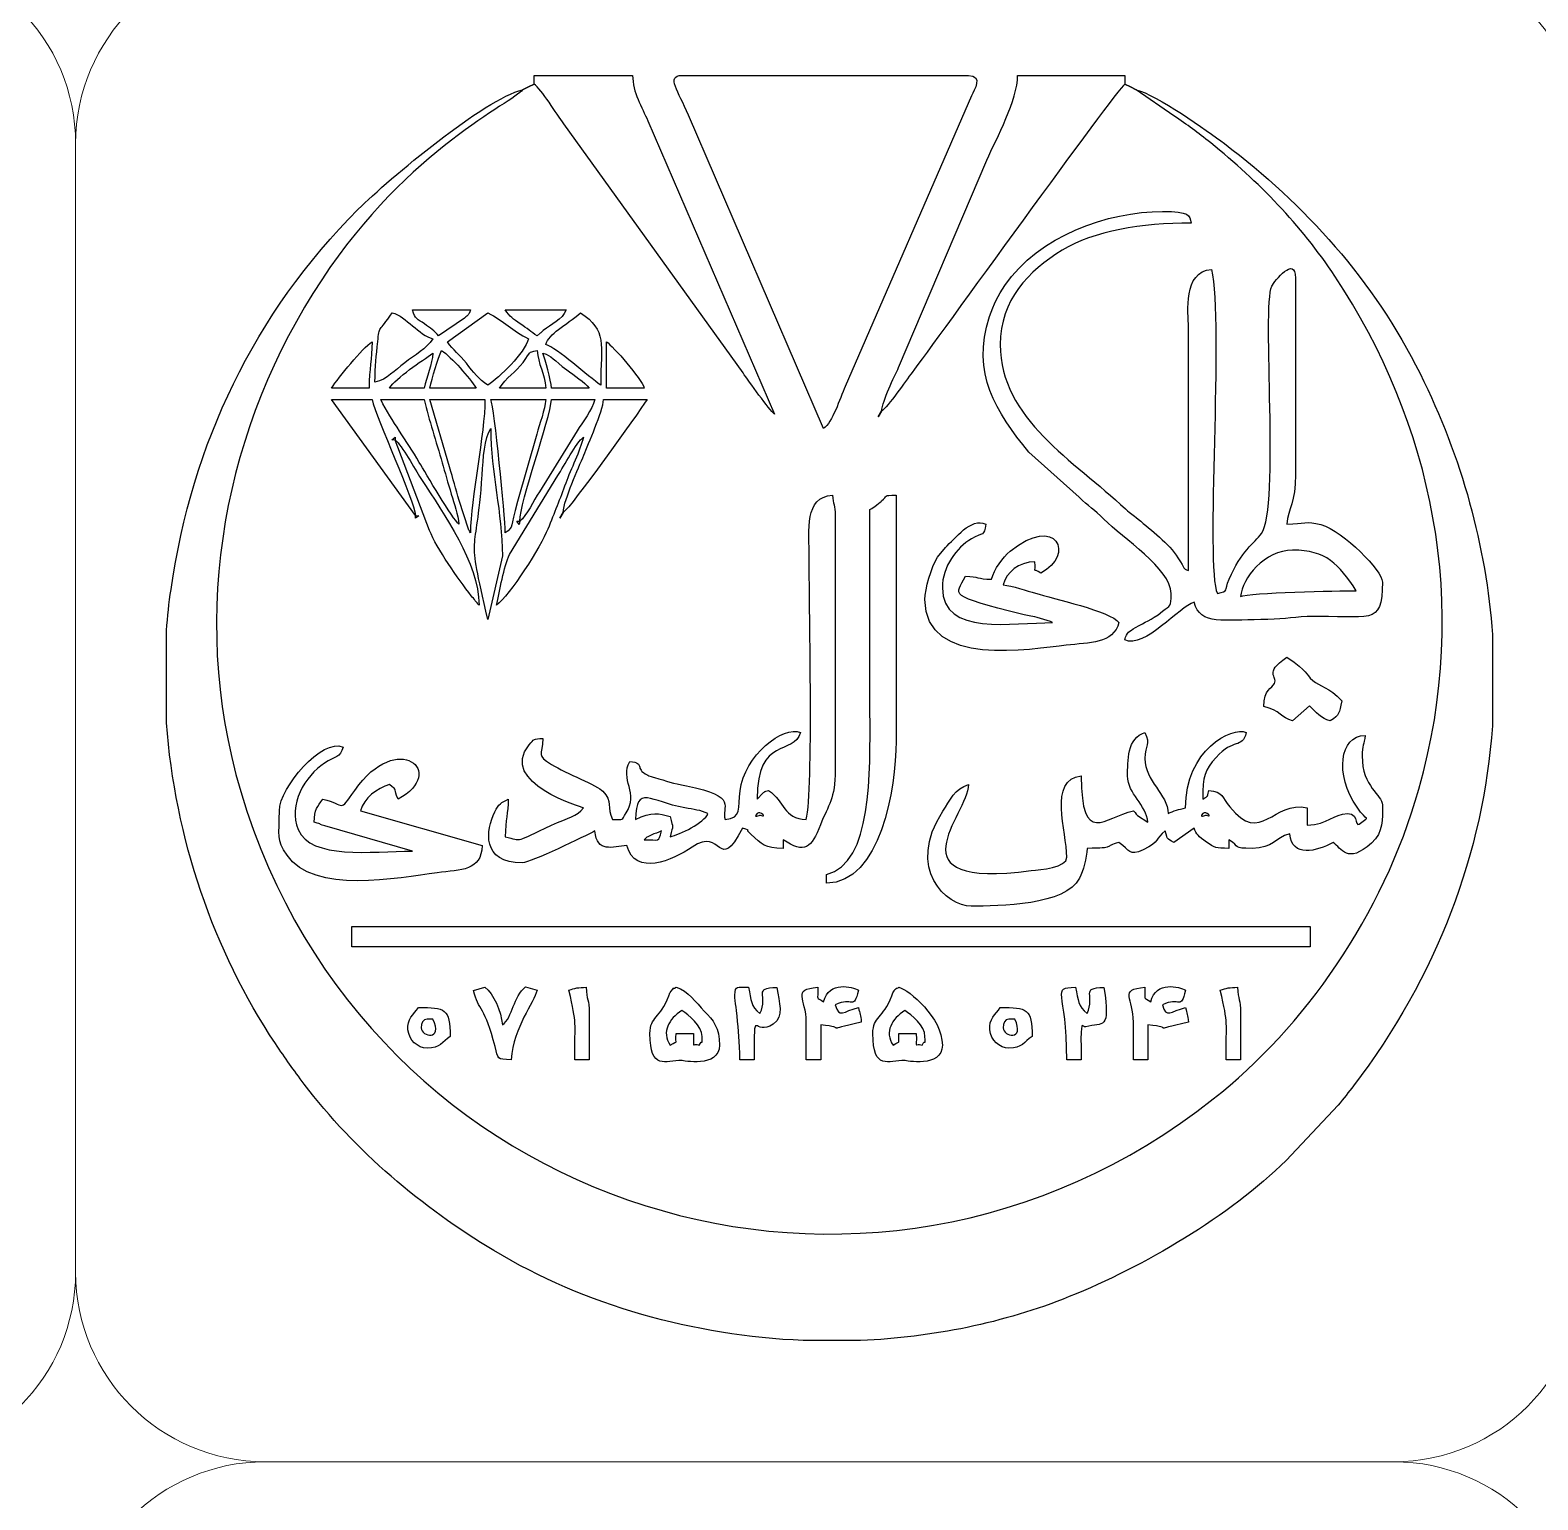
# Model space of a CAD drawing. Header units: millimetres. Extents: x -591 to 604, y 170 to 320.
# Drawn here: x 403.67 to 453.47, y 219.02 to 267.56 of the extents above; entities that cross this region are included whole.
import ezdxf

# ---------------------------------------------------------------- set-up
doc = ezdxf.new("R2010")
doc.units = ezdxf.units.MM
doc.header["$MEASUREMENT"] = 0
doc.layers.add('Layer 1', color=7, linetype='Continuous')

msp = doc.modelspace()

# ---------------------------------------------------------------- linework, layer by layer
at = {"layer": 'Layer 1', "color": 250, "lineweight": 18}
for points in [[(361.6292, 270.0725), (361.6292, 270.0725), (398.9166, 270.0725), (398.9166, 270.0725), (402.3625, 270.0725), (405.1729, 267.2621), (405.1729, 263.8162), (405.1729, 263.8162), (405.1729, 226.5288), (405.1729, 226.5288), (405.1729, 223.0829), (402.3625, 220.2725), (398.9166, 220.2725), (398.9166, 220.2725), (361.6292, 220.2725), (361.6292, 220.2725), (358.1833, 220.2725), (355.3729, 223.0829), (355.3729, 226.5288), (355.3729, 226.5288), (355.3729, 263.8162), (355.3729, 263.8162), (355.3729, 267.2621), (358.1833, 270.0725), (361.6292, 270.0725)], [(411.4292, 270.0725), (411.4292, 270.0725), (448.7166, 270.0725), (448.7166, 270.0725), (452.1625, 270.0725), (454.9729, 267.2621), (454.9729, 263.8162), (454.9729, 263.8162), (454.9729, 226.5288), (454.9729, 226.5288), (454.9729, 223.0829), (452.1625, 220.2725), (448.7166, 220.2725), (448.7166, 220.2725), (411.4292, 220.2725), (411.4292, 220.2725), (407.9833, 220.2725), (405.1729, 223.0829), (405.1729, 226.5288), (405.1729, 226.5288), (405.1729, 263.8162), (405.1729, 263.8162), (405.1729, 267.2621), (407.9833, 270.0725), (411.4292, 270.0725)], [(361.6292, 220.2725), (361.6292, 220.2725), (398.9166, 220.2725), (398.9166, 220.2725), (402.3625, 220.2725), (405.1729, 217.4621), (405.1729, 214.0162), (405.1729, 214.0162), (405.1729, 176.7288), (405.1729, 176.7288), (405.1729, 173.2829), (402.3625, 170.4725), (398.9166, 170.4725), (398.9166, 170.4725), (361.6292, 170.4725), (361.6292, 170.4725), (358.1833, 170.4725), (355.3729, 173.2829), (355.3729, 176.7288), (355.3729, 176.7288), (355.3729, 214.0162), (355.3729, 214.0162), (355.3729, 217.4621), (358.1833, 220.2725), (361.6292, 220.2725)], [(411.4292, 220.2725), (411.4292, 220.2725), (448.7166, 220.2725), (448.7166, 220.2725), (452.1625, 220.2725), (454.9729, 217.4621), (454.9729, 214.0162), (454.9729, 214.0162), (454.9729, 176.7288), (454.9729, 176.7288), (454.9729, 173.2829), (452.1625, 170.4725), (448.7166, 170.4725), (448.7166, 170.4725), (411.4292, 170.4725), (411.4292, 170.4725), (407.9833, 170.4725), (405.1729, 173.2829), (405.1729, 176.7288), (405.1729, 176.7288), (405.1729, 214.0162), (405.1729, 214.0162), (405.1729, 217.4621), (407.9833, 220.2725), (411.4292, 220.2725)]]:
    msp.add_open_spline(points, degree=3, knots=[0, 0, 0, 0, 0.125, 0.125, 0.125, 0.25, 0.25, 0.25, 0.375, 0.375, 0.375, 0.5, 0.5, 0.5, 0.625, 0.625, 0.625, 0.75, 0.75, 0.75, 0.875, 0.875, 0.875, 1, 1, 1, 1], dxfattribs=at)
at = {"layer": 'Layer 1', "color": 240}
for points, knots in [([(420.3196, 265.7787), (420.5502, 265.6096), (421.0702, 264.7777), (421.3027, 264.467), (421.3027, 264.467), (427.2232, 256.2356), (427.2232, 256.2356), (427.3936, 255.9854), (428.0925, 254.9977), (428.2561, 254.878), (428.2561, 254.878), (424.0753, 264.5622), (424.0753, 264.5622), (423.8812, 265.0163), (423.5706, 265.5037), (423.5706, 266.0656), (423.5706, 266.0656), (420.3196, 266.0656), (420.3196, 266.0656), (420.3196, 266.0656), (420.3196, 265.7787), (420.3196, 265.7787)], [0, 0, 0, 0, 0.1428571, 0.1428571, 0.1428571, 0.2857143, 0.2857143, 0.2857143, 0.4285714, 0.4285714, 0.4285714, 0.5714286, 0.5714286, 0.5714286, 0.7142857, 0.7142857, 0.7142857, 0.8571429, 0.8571429, 0.8571429, 1, 1, 1, 1]), ([(429.8816, 254.3999), (430.1687, 254.6104), (430.4157, 255.3724), (430.5919, 255.7932), (430.5919, 255.7932), (434.7667, 265.3944), (434.7667, 265.3944), (434.8563, 265.5854), (435.1591, 266.0656), (434.6625, 266.0656), (434.6625, 266.0656), (425.1963, 266.0656), (425.1963, 266.0656), (424.6735, 266.0656), (425.0796, 265.5359), (425.4138, 264.7534), (425.4138, 264.7534), (429.8816, 254.3999), (429.8816, 254.3999)], [0, 0, 0, 0, 0.1666667, 0.1666667, 0.1666667, 0.3333333, 0.3333333, 0.3333333, 0.5, 0.5, 0.5, 0.6666667, 0.6666667, 0.6666667, 0.8333333, 0.8333333, 0.8333333, 1, 1, 1, 1]), ([(431.794, 254.9736), (432.0156, 255.122), (432.5902, 255.9717), (432.805, 256.2575), (433.5037, 257.1873), (439.5305, 265.5622), (439.8261, 265.7787), (439.8261, 265.7787), (439.8261, 266.0656), (439.8261, 266.0656), (439.8261, 266.0656), (436.2881, 266.0656), (436.2881, 266.0656), (436.2881, 265.2549), (435.5991, 264.002), (435.269, 263.26), (435.269, 263.26), (432.3541, 256.4215), (432.3541, 256.4215), (432.2212, 256.0995), (431.824, 255.3346), (431.794, 254.9736)], [0, 0, 0, 0, 0.1428571, 0.1428571, 0.1428571, 0.2857143, 0.2857143, 0.2857143, 0.4285714, 0.4285714, 0.4285714, 0.5714286, 0.5714286, 0.5714286, 0.7142857, 0.7142857, 0.7142857, 0.8571429, 0.8571429, 0.8571429, 1, 1, 1, 1]), ([(440.2086, 265.5875), (440.2086, 265.5875), (441.4517, 264.727), (441.4517, 264.727), (441.9052, 264.4247), (442.2274, 264.1902), (442.6645, 263.8364), (444.2564, 262.5483), (445.6343, 261.1385), (446.7687, 259.4301), (449.9679, 254.6115), (451.2842, 248.6305), (449.5401, 242.4866), (448.3464, 238.2813), (445.7604, 234.638), (442.75, 232.2562), (431.3688, 223.2512), (414.7576, 228.4985), (410.6269, 242.4121), (408.856, 248.377), (410.1464, 254.554), (413.3008, 259.3151), (416.185, 263.6681), (419.6318, 265.1707), (419.9371, 265.5875), (418.6893, 265.2968), (415.5263, 262.6586), (414.5108, 261.6432), (411.0588, 258.1916), (409.0269, 253.9153), (408.3241, 249.0881), (408.2586, 248.6392), (408.2096, 248.1872), (408.1759, 247.7331), (408.1759, 247.7331), (408.1759, 244.6858), (408.1759, 244.6858), (408.4508, 240.8946), (409.7288, 237.1401), (411.771, 234.0897), (412.1116, 233.581), (412.3595, 233.2306), (412.7237, 232.7477), (414.3836, 230.5463), (416.6312, 228.66), (418.9861, 227.2489), (422.0029, 225.4412), (425.5899, 224.4299), (429.2087, 224.2793), (429.2087, 224.2793), (431.1016, 224.2793), (431.1016, 224.2793), (433.4773, 224.3787), (435.8263, 224.8554), (437.9957, 225.7271), (440.4467, 226.7121), (443.2903, 228.381), (445.1588, 230.2297), (445.1588, 230.2297), (446.8738, 232.0528), (446.8738, 232.0528), (447.0527, 232.2643), (447.2271, 232.4916), (447.381, 232.6928), (450.1437, 236.3041), (451.6745, 240.3925), (451.9699, 244.5787), (451.9699, 244.5787), (451.9699, 247.5939), (451.9699, 247.5939), (451.7652, 250.5065), (450.9689, 253.4224), (449.5794, 256.2167), (448.0627, 259.2669), (445.7818, 261.8047), (443.1182, 263.8118), (442.5522, 264.2384), (440.863, 265.4351), (440.2086, 265.5875)], [0, 0, 0, 0, 0.0384615, 0.0384615, 0.0384615, 0.0769231, 0.0769231, 0.0769231, 0.1153846, 0.1153846, 0.1153846, 0.1538462, 0.1538462, 0.1538462, 0.1923077, 0.1923077, 0.1923077, 0.2307692, 0.2307692, 0.2307692, 0.2692308, 0.2692308, 0.2692308, 0.3076923, 0.3076923, 0.3076923, 0.3461538, 0.3461538, 0.3461538, 0.3846154, 0.3846154, 0.3846154, 0.4230769, 0.4230769, 0.4230769, 0.4615385, 0.4615385, 0.4615385, 0.5, 0.5, 0.5, 0.5384615, 0.5384615, 0.5384615, 0.5769231, 0.5769231, 0.5769231, 0.6153846, 0.6153846, 0.6153846, 0.6538462, 0.6538462, 0.6538462, 0.6923077, 0.6923077, 0.6923077, 0.7307692, 0.7307692, 0.7307692, 0.7692308, 0.7692308, 0.7692308, 0.8076923, 0.8076923, 0.8076923, 0.8461538, 0.8461538, 0.8461538, 0.8846154, 0.8846154, 0.8846154, 0.9230769, 0.9230769, 0.9230769, 0.9615385, 0.9615385, 0.9615385, 1, 1, 1, 1]), ([(420.1283, 265.6831), (420.1283, 265.6831), (419.9371, 265.5875), (419.9371, 265.5875), (419.9371, 265.5875), (420.1283, 265.6831), (420.1283, 265.6831)], [0, 0, 0, 0, 0.5, 0.5, 0.5, 1, 1, 1, 1]), ([(420.3196, 265.7787), (420.3196, 265.7787), (420.1283, 265.6831), (420.1283, 265.6831), (420.1283, 265.6831), (420.3196, 265.7787), (420.3196, 265.7787)], [0, 0, 0, 0, 0.5, 0.5, 0.5, 1, 1, 1, 1]), ([(440.0174, 265.6831), (440.0174, 265.6831), (439.8261, 265.7787), (439.8261, 265.7787), (439.8261, 265.7787), (440.0174, 265.6831), (440.0174, 265.6831)], [0, 0, 0, 0, 0.5, 0.5, 0.5, 1, 1, 1, 1]), ([(440.2086, 265.5875), (440.2086, 265.5875), (440.0174, 265.6831), (440.0174, 265.6831), (440.0174, 265.6831), (440.2086, 265.5875), (440.2086, 265.5875)], [0, 0, 0, 0, 0.5, 0.5, 0.5, 1, 1, 1, 1]), ([(441.356, 248.9495), (441.356, 248.486), (441.341, 248.5803), (441.0767, 248.3682), (440.6403, 248.0179), (440.534, 248.0425), (440.1834, 247.8272), (439.9701, 247.6963), (439.8963, 247.6824), (439.8261, 247.4195), (440.4836, 247.1155), (441.6517, 248.5373), (442.1209, 248.6626), (442.3028, 247.8823), (443.1482, 248.0929), (444.3205, 248.0886), (444.9836, 248.0862), (445.3131, 248.1716), (445.8471, 248.1877), (447.9328, 248.2501), (448.3364, 247.8229), (448.3364, 249.3319), (448.3364, 249.689), (447.0728, 251.0026), (446.3039, 251.2268), (445.8175, 251.3686), (445.7521, 251.2443), (445.1808, 251.2443), (445.2242, 251.7662), (445.4677, 251.9736), (445.4677, 252.87), (445.4677, 252.87), (445.4677, 259.3721), (445.4677, 259.3721), (445.4677, 260.1439), (444.7635, 259.2628), (444.6864, 259.1017), (444.3469, 258.3923), (444.963, 251.7926), (444.3411, 250.9368), (444.1056, 250.6128), (443.6721, 250.3596), (443.2739, 249.422), (443.102, 249.0171), (443.2838, 249.0558), (442.886, 248.9495), (442.4744, 249.8073), (443.1002, 257.9185), (442.6947, 259.6589), (441.7349, 259.5791), (441.9294, 258.2296), (441.9297, 257.7466), (441.9297, 257.7466), (441.9297, 249.7144), (441.9297, 249.7144), (441.7248, 249.7971), (441.8418, 249.7253), (441.5842, 250.1339), (441.2935, 250.5949), (440.6948, 251.0529), (440.2746, 251.406), (440.0811, 251.5687), (440.0428, 251.5644), (439.8492, 251.7456), (438.1456, 253.3403), (435.7144, 254.721), (435.7144, 257.1728), (435.7144, 258.6435), (436.6426, 259.6092), (437.7611, 260.2897), (438.8008, 260.9222), (440.3764, 261.189), (442.0254, 261.189), (441.9568, 261.4456), (441.9755, 261.5715), (441.0692, 261.5715), (439.2711, 261.5715), (436.9887, 260.7647), (435.8651, 259.1259), (435.6345, 258.7895), (435.5036, 258.5163), (435.363, 258.0981), (434.7295, 256.2133), (435.5884, 254.9585), (436.655, 253.6192), (436.655, 253.6192), (438.3202, 252.129), (438.3202, 252.129), (438.6266, 251.8369), (438.8293, 251.7192), (439.1322, 251.4111), (439.7708, 250.762), (441.356, 249.7869), (441.356, 248.9495)], [0, 0, 0, 0, 0.0322581, 0.0322581, 0.0322581, 0.0645161, 0.0645161, 0.0645161, 0.0967742, 0.0967742, 0.0967742, 0.1290323, 0.1290323, 0.1290323, 0.1612903, 0.1612903, 0.1612903, 0.1935484, 0.1935484, 0.1935484, 0.2258065, 0.2258065, 0.2258065, 0.2580645, 0.2580645, 0.2580645, 0.2903226, 0.2903226, 0.2903226, 0.3225806, 0.3225806, 0.3225806, 0.3548387, 0.3548387, 0.3548387, 0.3870968, 0.3870968, 0.3870968, 0.4193548, 0.4193548, 0.4193548, 0.4516129, 0.4516129, 0.4516129, 0.483871, 0.483871, 0.483871, 0.516129, 0.516129, 0.516129, 0.5483871, 0.5483871, 0.5483871, 0.5806452, 0.5806452, 0.5806452, 0.6129032, 0.6129032, 0.6129032, 0.6451613, 0.6451613, 0.6451613, 0.6774194, 0.6774194, 0.6774194, 0.7096774, 0.7096774, 0.7096774, 0.7419355, 0.7419355, 0.7419355, 0.7741935, 0.7741935, 0.7741935, 0.8064516, 0.8064516, 0.8064516, 0.8387097, 0.8387097, 0.8387097, 0.8709677, 0.8709677, 0.8709677, 0.9032258, 0.9032258, 0.9032258, 0.9354839, 0.9354839, 0.9354839, 0.9677419, 0.9677419, 0.9677419, 1, 1, 1, 1]), ([(415.0605, 255.9298), (415.4675, 256.0246), (415.7042, 256.3187), (416.0437, 256.5721), (416.3833, 256.8254), (416.7565, 257.0409), (416.9729, 257.3641), (416.5133, 257.4869), (416.0937, 258.102), (415.6343, 258.2246), (415.1788, 257.5447), (415.203, 257.8277), (415.1524, 257.2723), (415.1083, 256.7869), (415.0605, 256.4771), (415.0605, 255.9298)], [0, 0, 0, 0, 0.2, 0.2, 0.2, 0.4, 0.4, 0.4, 0.6, 0.6, 0.6, 0.8, 0.8, 0.8, 1, 1, 1, 1]), ([(417.1642, 257.4597), (417.1642, 257.4597), (418.014, 258.0442), (418.014, 258.0442), (418.1573, 258.1789), (418.1375, 258.1037), (418.216, 258.3203), (418.216, 258.3203), (416.3036, 258.3203), (416.3036, 258.3203), (416.3884, 258.0024), (416.4634, 258.0212), (416.6983, 257.8546), (416.8777, 257.7275), (417.0404, 257.6285), (417.1642, 257.4597)], [0, 0, 0, 0, 0.2, 0.2, 0.2, 0.4, 0.4, 0.4, 0.6, 0.6, 0.6, 0.8, 0.8, 0.8, 1, 1, 1, 1]), ([(417.4511, 257.2685), (417.6452, 256.9785), (417.8475, 256.8596), (418.08, 256.5588), (418.3187, 256.2499), (418.487, 256.0368), (418.7897, 255.8342), (419.1705, 256.0891), (420.001, 256.8875), (420.1283, 257.3641), (419.6099, 257.6384), (419.3081, 257.9505), (418.7897, 258.2246), (418.7897, 258.2246), (417.4511, 257.2685), (417.4511, 257.2685)], [0, 0, 0, 0, 0.2, 0.2, 0.2, 0.4, 0.4, 0.4, 0.6, 0.6, 0.6, 0.8, 0.8, 0.8, 1, 1, 1, 1]), ([(420.4152, 257.4597), (420.4152, 257.4597), (420.5179, 257.5482), (420.5179, 257.5482), (420.5328, 257.5606), (420.6014, 257.6186), (420.622, 257.6355), (420.8782, 257.8437), (421.2527, 257.9922), (421.3714, 258.3203), (421.3714, 258.3203), (419.3634, 258.3203), (419.3634, 258.3203), (419.5153, 258.0935), (419.6178, 258.0195), (419.8594, 257.8602), (420.0908, 257.7077), (420.2163, 257.5928), (420.4152, 257.4597)], [0, 0, 0, 0, 0.1666667, 0.1666667, 0.1666667, 0.3333333, 0.3333333, 0.3333333, 0.5, 0.5, 0.5, 0.6666667, 0.6666667, 0.6666667, 0.8333333, 0.8333333, 0.8333333, 1, 1, 1, 1]), ([(420.7021, 257.1728), (421.0744, 257.0734), (422.1168, 256.1035), (422.5188, 255.8342), (422.5188, 257.2135), (422.7347, 257.632), (421.8495, 258.2246), (421.3571, 257.7967), (420.8, 257.5394), (420.7021, 257.1728)], [0, 0, 0, 0, 0.3333333, 0.3333333, 0.3333333, 0.6666667, 0.6666667, 0.6666667, 1, 1, 1, 1]), ([(413.6263, 255.7386), (413.6263, 255.7386), (414.8693, 255.7386), (414.8693, 255.7386), (414.8693, 256.4073), (414.9649, 256.6528), (414.9649, 257.2685), (414.6453, 257.0546), (413.8566, 256.0827), (413.6263, 255.7386)], [0, 0, 0, 0, 0.3333333, 0.3333333, 0.3333333, 0.6666667, 0.6666667, 0.6666667, 1, 1, 1, 1]), ([(416.8773, 255.7386), (416.8773, 255.7386), (418.4072, 255.7386), (418.4072, 255.7386), (418.1827, 256.0737), (417.5956, 256.7568), (417.2598, 256.9816), (417.1315, 256.7145), (416.953, 256.0634), (416.8773, 255.7386)], [0, 0, 0, 0, 0.3333333, 0.3333333, 0.3333333, 0.6666667, 0.6666667, 0.6666667, 1, 1, 1, 1]), ([(419.1722, 255.7386), (419.1722, 255.7386), (420.7021, 255.7386), (420.7021, 255.7386), (420.6607, 256.2354), (420.453, 256.5277), (420.4152, 256.9816), (420.0852, 256.8935), (420.2474, 256.9722), (419.9506, 256.5857), (419.705, 256.266), (419.4007, 256.0798), (419.1722, 255.7386)], [0, 0, 0, 0, 0.25, 0.25, 0.25, 0.5, 0.5, 0.5, 0.75, 0.75, 0.75, 1, 1, 1, 1]), ([(422.7101, 255.7386), (422.7101, 255.7386), (423.9531, 255.7386), (423.9531, 255.7386), (423.868, 256.0573), (422.9319, 257.106), (422.7101, 257.2685), (422.7101, 257.2685), (422.7101, 255.7386), (422.7101, 255.7386)], [0, 0, 0, 0, 0.3333333, 0.3333333, 0.3333333, 0.6666667, 0.6666667, 0.6666667, 1, 1, 1, 1]), ([(415.5386, 255.7386), (415.5386, 255.7386), (416.686, 255.7386), (416.686, 255.7386), (416.7702, 256.0995), (416.9438, 256.5367), (416.9729, 256.886), (416.6141, 256.6458), (415.7593, 256.0679), (415.5386, 255.7386)], [0, 0, 0, 0, 0.3333333, 0.3333333, 0.3333333, 0.6666667, 0.6666667, 0.6666667, 1, 1, 1, 1]), ([(420.8934, 255.7386), (420.8934, 255.7386), (422.1363, 255.7386), (422.1363, 255.7386), (421.9888, 255.9402), (421.6334, 256.1614), (421.3979, 256.3388), (420.9521, 256.6747), (420.9151, 256.8037), (420.6065, 256.886), (420.6967, 256.6979), (420.8714, 256.0025), (420.8934, 255.7386)], [0, 0, 0, 0, 0.25, 0.25, 0.25, 0.5, 0.5, 0.5, 0.75, 0.75, 0.75, 1, 1, 1, 1]), ([(416.3992, 251.5313), (416.3584, 252.0214), (415.1091, 254.7372), (414.9649, 255.356), (414.9649, 255.356), (413.6263, 255.356), (413.6263, 255.356), (413.6263, 255.356), (416.3992, 251.5313), (416.3992, 251.5313)], [0, 0, 0, 0, 0.3333333, 0.3333333, 0.3333333, 0.6666667, 0.6666667, 0.6666667, 1, 1, 1, 1]), ([(417.8335, 251.2443), (417.8082, 251.548), (417.6728, 251.913), (417.5799, 252.2338), (417.4716, 252.6078), (417.3684, 252.9603), (417.2806, 253.2731), (417.0825, 253.9783), (416.8441, 254.6774), (416.686, 255.356), (416.686, 255.356), (415.2518, 255.356), (415.2518, 255.356), (415.6382, 254.6256), (416.0935, 254.0096), (416.5257, 253.2833), (416.731, 252.9382), (417.6357, 251.3892), (417.8335, 251.2443)], [0, 0, 0, 0, 0.1666667, 0.1666667, 0.1666667, 0.3333333, 0.3333333, 0.3333333, 0.5, 0.5, 0.5, 0.6666667, 0.6666667, 0.6666667, 0.8333333, 0.8333333, 0.8333333, 1, 1, 1, 1]), ([(418.216, 250.9576), (418.216, 252.0683), (418.694, 254.2569), (418.694, 255.356), (418.694, 255.356), (416.8773, 255.356), (416.8773, 255.356), (416.8773, 255.356), (417.5259, 253.1361), (417.5259, 253.1361), (417.641, 252.7262), (417.7295, 252.4169), (417.8447, 252.0206), (417.8447, 252.0206), (418.1462, 251.0789), (418.1462, 251.0789), (418.1544, 251.0624), (418.174, 251.031), (418.1808, 251.018), (418.1877, 251.0049), (418.2026, 250.9766), (418.216, 250.9576)], [0, 0, 0, 0, 0.1428571, 0.1428571, 0.1428571, 0.2857143, 0.2857143, 0.2857143, 0.4285714, 0.4285714, 0.4285714, 0.5714286, 0.5714286, 0.5714286, 0.7142857, 0.7142857, 0.7142857, 0.8571429, 0.8571429, 0.8571429, 1, 1, 1, 1]), ([(419.3634, 250.9576), (419.6617, 251.176), (419.5147, 251.0874), (419.7666, 251.9886), (419.7666, 251.9886), (420.4039, 254.2198), (420.4039, 254.2198), (420.4985, 254.5439), (420.6748, 255.029), (420.7021, 255.356), (420.7021, 255.356), (418.8853, 255.356), (418.8853, 255.356), (419.0034, 255.11), (419.3634, 251.513), (419.3634, 250.9576)], [0, 0, 0, 0, 0.2, 0.2, 0.2, 0.4, 0.4, 0.4, 0.6, 0.6, 0.6, 0.8, 0.8, 0.8, 1, 1, 1, 1]), ([(419.8415, 251.3399), (420.0759, 251.5117), (420.3085, 252.0235), (420.4923, 252.3148), (420.4923, 252.3148), (421.7353, 254.3228), (421.7353, 254.3228), (421.919, 254.6145), (422.2399, 255.0278), (422.3276, 255.356), (422.3276, 255.356), (420.8934, 255.356), (420.8934, 255.356), (420.8408, 254.724), (419.8553, 251.9594), (419.8415, 251.3399)], [0, 0, 0, 0, 0.2, 0.2, 0.2, 0.4, 0.4, 0.4, 0.6, 0.6, 0.6, 0.8, 0.8, 0.8, 1, 1, 1, 1]), ([(421.2758, 251.6269), (421.5455, 251.8074), (423.7224, 254.8687), (424.0489, 255.356), (424.0489, 255.356), (422.6145, 255.356), (422.6145, 255.356), (422.582, 254.9663), (422.1025, 253.885), (421.9589, 253.5256), (421.7777, 253.0723), (421.3144, 252.0902), (421.2758, 251.6269)], [0, 0, 0, 0, 0.25, 0.25, 0.25, 0.5, 0.5, 0.5, 0.75, 0.75, 0.75, 1, 1, 1, 1]), ([(431.794, 254.9736), (431.794, 254.9736), (431.684, 254.7872), (431.684, 254.7872), (431.684, 254.7872), (431.794, 254.9736), (431.794, 254.9736)], [0, 0, 0, 0, 0.5, 0.5, 0.5, 1, 1, 1, 1]), ([(415.7299, 254.0174), (415.7299, 254.0174), (415.7299, 254.113), (415.7299, 254.113), (415.7299, 254.113), (415.6183, 254.0333), (415.6183, 254.0333), (415.6183, 254.0333), (415.7299, 254.0174), (415.7299, 254.0174)], [0, 0, 0, 0, 0.3333333, 0.3333333, 0.3333333, 0.6666667, 0.6666667, 0.6666667, 1, 1, 1, 1]), ([(415.7299, 254.0174), (415.7299, 254.0174), (416.8624, 251.0383), (416.8624, 251.0383), (417.1034, 250.4315), (417.8056, 249.4434), (418.2415, 248.8793), (418.3354, 248.7581), (418.4182, 248.6644), (418.5028, 248.567), (418.4711, 249.9936), (417.3738, 251.5132), (416.5717, 252.7556), (416.372, 253.0649), (415.9592, 253.8493), (415.7299, 254.0174)], [0, 0, 0, 0, 0.2, 0.2, 0.2, 0.4, 0.4, 0.4, 0.6, 0.6, 0.6, 0.8, 0.8, 0.8, 1, 1, 1, 1]), ([(418.7897, 248.0889), (418.7897, 248.0889), (419.2678, 250.1925), (419.2678, 250.1925), (419.2678, 251.6315), (418.8853, 252.9305), (418.8853, 254.3999), (418.6604, 254.0761), (418.6395, 253.4323), (418.6018, 252.8666), (418.4087, 249.9816), (418.0616, 251.2142), (418.7897, 248.0889)], [0, 0, 0, 0, 0.25, 0.25, 0.25, 0.5, 0.5, 0.5, 0.75, 0.75, 0.75, 1, 1, 1, 1]), ([(419.0766, 248.567), (419.508, 248.8832), (420.549, 250.5167), (420.7707, 251.0802), (420.9823, 251.6177), (421.1751, 252.0804), (421.3603, 252.5942), (421.5314, 253.0696), (421.8384, 253.6549), (421.9451, 254.113), (421.7153, 253.9446), (421.3035, 253.161), (421.1033, 252.8513), (421.1033, 252.8513), (419.5045, 250.2426), (419.5045, 250.2426), (419.3073, 249.827), (419.1882, 249.0466), (419.0766, 248.567)], [0, 0, 0, 0, 0.1666667, 0.1666667, 0.1666667, 0.3333333, 0.3333333, 0.3333333, 0.5, 0.5, 0.5, 0.6666667, 0.6666667, 0.6666667, 0.8333333, 0.8333333, 0.8333333, 1, 1, 1, 1]), ([(429.3079, 241.4911), (428.5415, 241.5081), (428.5967, 242.0912), (428.0649, 242.4473), (427.8908, 242.4007), (427.968, 242.4274), (427.8703, 242.3549), (427.8703, 242.3549), (427.6824, 242.1605), (427.6824, 242.1605), (427.6824, 244.2652), (428.9095, 243.5842), (429.1167, 244.3597), (428.5532, 244.6202), (427.2608, 243.5889), (427.1219, 242.4339), (427.0537, 241.8663), (427.1842, 241.5371), (426.6306, 241.4911), (426.4678, 241.8852), (427.1304, 242.261), (425.3472, 242.5982), (424.8762, 242.6871), (424.7148, 242.7497), (424.2886, 242.8783), (424.2835, 242.8798), (424.0815, 242.9421), (424.0709, 242.9475), (423.5776, 243.1959), (424.0345, 243.3423), (423.4752, 243.4035), (423.1476, 242.8205), (423.7822, 242.3368), (423.3604, 241.7039), (423.1796, 241.4326), (423.3126, 241.5002), (422.9014, 241.4911), (422.7134, 241.8829), (422.9213, 242.095), (422.5914, 242.4241), (422.405, 242.6101), (421.3862, 243.0026), (420.8917, 243.3086), (420.367, 243.6335), (420.5931, 243.5706), (420.6065, 244.1685), (420.2827, 244.1415), (420.332, 244.1611), (420.1562, 243.9493), (419.1183, 242.6975), (421.9183, 241.8757), (421.9451, 241.8736), (421.7359, 241.5879), (421.449, 241.552), (420.8959, 241.2971), (419.6547, 240.7253), (419.9505, 240.7806), (419.3634, 240.9174), (419.3634, 241.4979), (419.4591, 241.6835), (419.4591, 242.1605), (419.2293, 242.0389), (419.1504, 242.0046), (419.0199, 241.7387), (418.7249, 241.1373), (418.5608, 240.0567), (419.9371, 240.0567), (420.1748, 240.0567), (422.0251, 240.9485), (422.3276, 241.1085), (422.3894, 240.3655), (422.9026, 240.5908), (423.3794, 240.6304), (423.6551, 239.598), (424.8936, 240.1298), (425.5396, 240.579), (426.5524, 241.2832), (426.3728, 239.6329), (427.2043, 241.2041), (427.5728, 241.0708), (427.2263, 241.222), (427.4777, 240.9994), (427.8487, 240.6709), (427.9321, 240.5348), (428.543, 240.5348), (428.543, 240.5348), (428.543, 240.8216), (428.543, 240.8216), (429.2633, 240.3391), (429.4714, 240.5447), (429.7736, 241.3121), (430.0347, 241.9752), (430.2641, 242.1724), (430.2641, 243.1166), (430.2641, 243.1166), (430.2641, 251.5313), (430.2641, 251.5313), (430.2641, 251.861), (430.1934, 251.9015), (430.1685, 252.2006), (429.2403, 252.1234), (429.4034, 251.0883), (429.4035, 250.0969), (429.4037, 248.2505), (429.5429, 242.4997), (429.3079, 241.4911)], [0, 0, 0, 0, 0.0285714, 0.0285714, 0.0285714, 0.0571429, 0.0571429, 0.0571429, 0.0857143, 0.0857143, 0.0857143, 0.1142857, 0.1142857, 0.1142857, 0.1428571, 0.1428571, 0.1428571, 0.1714286, 0.1714286, 0.1714286, 0.2, 0.2, 0.2, 0.2285714, 0.2285714, 0.2285714, 0.2571429, 0.2571429, 0.2571429, 0.2857143, 0.2857143, 0.2857143, 0.3142857, 0.3142857, 0.3142857, 0.3428571, 0.3428571, 0.3428571, 0.3714286, 0.3714286, 0.3714286, 0.4, 0.4, 0.4, 0.4285714, 0.4285714, 0.4285714, 0.4571429, 0.4571429, 0.4571429, 0.4857143, 0.4857143, 0.4857143, 0.5142857, 0.5142857, 0.5142857, 0.5428571, 0.5428571, 0.5428571, 0.5714286, 0.5714286, 0.5714286, 0.6, 0.6, 0.6, 0.6285714, 0.6285714, 0.6285714, 0.6571429, 0.6571429, 0.6571429, 0.6857143, 0.6857143, 0.6857143, 0.7142857, 0.7142857, 0.7142857, 0.7428571, 0.7428571, 0.7428571, 0.7714286, 0.7714286, 0.7714286, 0.8, 0.8, 0.8, 0.8285714, 0.8285714, 0.8285714, 0.8571429, 0.8571429, 0.8571429, 0.8857143, 0.8857143, 0.8857143, 0.9142857, 0.9142857, 0.9142857, 0.9428571, 0.9428571, 0.9428571, 0.9714286, 0.9714286, 0.9714286, 1, 1, 1, 1]), ([(431.4115, 251.7225), (431.4115, 249.4913), (431.4115, 247.2602), (431.4115, 245.0291), (431.4115, 243.0472), (431.4967, 240.0283), (429.9773, 239.6742), (429.9773, 239.6742), (429.9773, 239.3873), (429.9773, 239.3873), (431.7528, 239.3873), (432.2721, 242.5273), (432.2721, 244.0728), (432.2721, 244.0728), (432.2721, 252.2006), (432.2721, 252.2006), (431.8106, 252.1903), (432.0296, 252.1958), (431.7936, 252.0096), (431.7918, 252.0082), (431.714, 251.9342), (431.6396, 251.877), (431.5344, 251.7959), (431.4946, 251.778), (431.4115, 251.7225)], [0, 0, 0, 0, 0.125, 0.125, 0.125, 0.25, 0.25, 0.25, 0.375, 0.375, 0.375, 0.5, 0.5, 0.5, 0.625, 0.625, 0.625, 0.75, 0.75, 0.75, 0.875, 0.875, 0.875, 1, 1, 1, 1]), ([(416.3992, 251.5313), (416.3992, 251.5313), (416.3992, 251.4357), (416.3992, 251.4357), (416.3992, 251.4357), (416.5108, 251.5154), (416.5108, 251.5154), (416.5108, 251.5154), (416.3992, 251.5313), (416.3992, 251.5313)], [0, 0, 0, 0, 0.3333333, 0.3333333, 0.3333333, 0.6666667, 0.6666667, 0.6666667, 1, 1, 1, 1]), ([(421.2758, 251.6269), (421.2758, 251.6269), (421.1658, 251.4403), (421.1658, 251.4403), (421.1658, 251.4403), (421.2758, 251.6269), (421.2758, 251.6269)], [0, 0, 0, 0, 0.5, 0.5, 0.5, 1, 1, 1, 1]), ([(433.2282, 248.7582), (433.2282, 246.4664), (436.7497, 247.12), (437.8968, 247.2452), (438.6581, 247.3285), (439.4474, 247.2916), (439.6349, 247.9932), (439.3614, 248.3665), (437.4438, 248.7844), (436.8736, 248.9612), (436.6211, 249.0396), (436.099, 249.2123), (435.81, 249.2363), (435.9231, 249.66), (436.3195, 249.9892), (436.8618, 250.0013), (436.8989, 249.5572), (436.7594, 249.8341), (437.0532, 249.6187), (438.1952, 250.2232), (437.5828, 251.5947), (436.0383, 250.3468), (435.8055, 250.159), (435.5006, 249.7412), (435.4277, 249.4275), (434.947, 249.4275), (434.9995, 249.5136), (434.567, 249.5232), (434.2232, 248.8736), (433.9384, 248.901), (436.4576, 248.2583), (436.5947, 248.2234), (436.7153, 248.2107), (436.9368, 248.1638), (436.9368, 248.1638), (437.372, 248.0252), (437.372, 248.0252), (437.3861, 248.0191), (437.4155, 248.006), (437.4357, 247.9932), (436.141, 247.9932), (433.802, 247.5294), (433.802, 249.1407), (433.802, 249.8393), (434.2729, 250.4754), (434.7635, 250.761), (435.1371, 250.9785), (435.1898, 250.8188), (435.2363, 251.2443), (434.749, 251.4698), (434.2167, 250.7689), (433.905, 250.4721), (433.905, 250.4721), (433.6456, 250.1578), (433.6456, 250.1578), (433.4266, 249.8085), (433.2282, 249.0962), (433.2282, 248.7582)], [0, 0, 0, 0, 0.0526316, 0.0526316, 0.0526316, 0.1052632, 0.1052632, 0.1052632, 0.1578947, 0.1578947, 0.1578947, 0.2105263, 0.2105263, 0.2105263, 0.2631579, 0.2631579, 0.2631579, 0.3157895, 0.3157895, 0.3157895, 0.3684211, 0.3684211, 0.3684211, 0.4210526, 0.4210526, 0.4210526, 0.4736842, 0.4736842, 0.4736842, 0.5263158, 0.5263158, 0.5263158, 0.5789474, 0.5789474, 0.5789474, 0.6315789, 0.6315789, 0.6315789, 0.6842105, 0.6842105, 0.6842105, 0.7368421, 0.7368421, 0.7368421, 0.7894737, 0.7894737, 0.7894737, 0.8421053, 0.8421053, 0.8421053, 0.8947368, 0.8947368, 0.8947368, 0.9473684, 0.9473684, 0.9473684, 1, 1, 1, 1]), ([(419.8415, 251.3399), (419.8415, 251.3399), (419.7459, 251.3399), (419.7459, 251.3399), (419.7459, 251.3399), (419.8256, 251.2285), (419.8256, 251.2285), (419.8256, 251.2285), (419.8415, 251.3399), (419.8415, 251.3399)], [0, 0, 0, 0, 0.3333333, 0.3333333, 0.3333333, 0.6666667, 0.6666667, 0.6666667, 1, 1, 1, 1]), ([(443.6509, 248.8538), (443.7003, 249.4482), (444.442, 250.3839), (445.372, 250.3839), (446.4821, 250.3839), (446.8813, 249.9327), (447.4757, 249.045), (446.8883, 249.045), (443.9239, 248.985), (443.6509, 248.8538)], [0, 0, 0, 0, 0.3333333, 0.3333333, 0.3333333, 0.6666667, 0.6666667, 0.6666667, 1, 1, 1, 1]), ([(444.4158, 245.2203), (444.9692, 245.0913), (444.9856, 244.8453), (445.372, 244.7422), (445.372, 244.7422), (445.9279, 245.2389), (445.9279, 245.2389), (446.1553, 245.0381), (446.3063, 244.8245), (446.6151, 244.7422), (446.9416, 244.9608), (446.8955, 244.9736), (446.9975, 245.4115), (446.5742, 245.8577), (446.266, 245.887), (446.0402, 246.0797), (445.7635, 246.3154), (445.9261, 246.3467), (445.1808, 246.8458), (444.3874, 246.3145), (444.8959, 246.2234), (444.7733, 245.9833), (444.6814, 245.8038), (444.4287, 245.7937), (444.4158, 245.2203)], [0, 0, 0, 0, 0.125, 0.125, 0.125, 0.25, 0.25, 0.25, 0.375, 0.375, 0.375, 0.5, 0.5, 0.5, 0.625, 0.625, 0.625, 0.75, 0.75, 0.75, 0.875, 0.875, 0.875, 1, 1, 1, 1]), ([(441.8341, 241.8736), (441.6024, 241.8195), (441.4504, 241.7735), (441.2604, 241.6822), (441.246, 242.3271), (440.4954, 242.7548), (440.4954, 243.4991), (440.4954, 243.9648), (440.6863, 243.9618), (440.4954, 244.3597), (439.9028, 244.2014), (439.9217, 243.3991), (439.9217, 242.9254), (439.9217, 242.3293), (440.5427, 241.9779), (440.5911, 241.3955), (440.5911, 241.3955), (440.2465, 241.6246), (440.2465, 241.6246), (440.1916, 241.6789), (440.1328, 241.7591), (440.1129, 241.778), (439.1468, 241.5529), (438.3918, 240.5775), (438.3918, 242.9254), (437.2788, 242.8328), (437.9136, 241.0626), (437.9136, 240.2479), (437.9136, 239.8866), (437.0448, 239.837), (436.7382, 239.7979), (432.003, 239.1935), (434.6402, 241.6301), (434.6625, 242.6385), (434.2234, 242.5213), (434.0473, 242.1122), (433.8193, 241.7607), (432.5805, 239.8518), (433.9493, 238.6224), (434.7582, 238.6224), (435.6625, 238.6224), (437.8994, 238.6567), (438.3281, 239.5467), (438.4469, 239.7933), (438.5759, 240.2148), (438.5831, 240.5348), (439.5693, 240.5348), (439.0844, 240.5978), (439.6349, 240.7262), (440.0143, 240.472), (439.9516, 240.2626), (440.4336, 240.4888), (441.0119, 240.7606), (440.8173, 240.8539), (441.1648, 241.1085), (441.254, 240.7745), (441.2012, 240.8938), (441.4517, 240.7262), (441.4517, 240.7262), (442.1209, 241.2041), (442.1209, 241.2041), (442.1758, 240.9989), (442.2691, 240.9244), (442.5215, 240.7441), (442.7955, 240.5482), (442.822, 240.5348), (443.2684, 240.5348), (443.2684, 240.5348), (443.2684, 240.8216), (443.2684, 240.8216), (443.6529, 240.5641), (443.3845, 240.5348), (444.0334, 240.5348), (444.7491, 240.5348), (444.7733, 240.8786), (445.2764, 241.0129), (445.3429, 240.2141), (446.1678, 240.4389), (446.7107, 240.7262), (446.9869, 240.5411), (447.1791, 239.9879), (447.9725, 240.7073), (448.3844, 241.0806), (448.3364, 241.4878), (448.3364, 241.9692), (448.3364, 242.3071), (447.6669, 242.5414), (447.6669, 243.5948), (447.6669, 243.9244), (447.7376, 243.9649), (447.7625, 244.2641), (446.9277, 244.2454), (446.7544, 242.9916), (447.5, 241.89), (447.8509, 241.3714), (447.9133, 241.6283), (447.6623, 241.3982), (447.3621, 241.1232), (447.6231, 241.6822), (447.1888, 241.6822), (446.7106, 241.6822), (446.5549, 241.3155), (445.8501, 241.2999), (445.8501, 241.2999), (445.8501, 241.8736), (445.8501, 241.8736), (444.7377, 242.1327), (444.3266, 240.6206), (443.2966, 241.9017), (443.0448, 242.2152), (443.0767, 242.4076), (442.5991, 242.4473), (442.5322, 242.1677), (442.6114, 242.3095), (442.4078, 242.1605), (442.4078, 242.9375), (442.4541, 243.1033), (442.8455, 243.5396), (443.4218, 244.1826), (443.694, 243.8046), (443.8421, 244.3597), (443.3656, 244.58), (441.8341, 243.7768), (441.8341, 241.8736)], [0, 0, 0, 0, 0.0243902, 0.0243902, 0.0243902, 0.0487805, 0.0487805, 0.0487805, 0.0731707, 0.0731707, 0.0731707, 0.097561, 0.097561, 0.097561, 0.1219512, 0.1219512, 0.1219512, 0.1463415, 0.1463415, 0.1463415, 0.1707317, 0.1707317, 0.1707317, 0.195122, 0.195122, 0.195122, 0.2195122, 0.2195122, 0.2195122, 0.2439024, 0.2439024, 0.2439024, 0.2682927, 0.2682927, 0.2682927, 0.2926829, 0.2926829, 0.2926829, 0.3170732, 0.3170732, 0.3170732, 0.3414634, 0.3414634, 0.3414634, 0.3658537, 0.3658537, 0.3658537, 0.3902439, 0.3902439, 0.3902439, 0.4146341, 0.4146341, 0.4146341, 0.4390244, 0.4390244, 0.4390244, 0.4634146, 0.4634146, 0.4634146, 0.4878049, 0.4878049, 0.4878049, 0.5121951, 0.5121951, 0.5121951, 0.5365854, 0.5365854, 0.5365854, 0.5609756, 0.5609756, 0.5609756, 0.5853659, 0.5853659, 0.5853659, 0.6097561, 0.6097561, 0.6097561, 0.6341463, 0.6341463, 0.6341463, 0.6585366, 0.6585366, 0.6585366, 0.6829268, 0.6829268, 0.6829268, 0.7073171, 0.7073171, 0.7073171, 0.7317073, 0.7317073, 0.7317073, 0.7560976, 0.7560976, 0.7560976, 0.7804878, 0.7804878, 0.7804878, 0.804878, 0.804878, 0.804878, 0.8292683, 0.8292683, 0.8292683, 0.8536585, 0.8536585, 0.8536585, 0.8780488, 0.8780488, 0.8780488, 0.902439, 0.902439, 0.902439, 0.9268293, 0.9268293, 0.9268293, 0.9512195, 0.9512195, 0.9512195, 0.9756098, 0.9756098, 0.9756098, 1, 1, 1, 1]), ([(411.905, 241.778), (411.905, 240.9362), (411.8014, 240.8412), (412.1558, 240.3075), (413.0185, 239.0086), (415.8465, 239.5564), (417.1099, 239.7285), (417.9067, 239.837), (418.5792, 239.771), (418.5985, 240.6304), (418.5985, 240.6304), (414.5825, 241.778), (414.5825, 241.778), (414.6923, 242.1894), (415.1289, 242.5291), (415.5386, 242.6385), (415.8545, 242.4071), (415.6459, 242.5344), (415.8255, 242.1605), (417.4735, 243.0325), (415.815, 244.4894), (414.3908, 242.4476), (413.8581, 241.6841), (414.0999, 241.9833), (413.3393, 242.1605), (413.1649, 241.8998), (413.0624, 241.8409), (413.0524, 241.3955), (413.4074, 241.3127), (413.0825, 241.3742), (413.4092, 241.274), (413.4092, 241.274), (416.3036, 240.4392), (416.3036, 240.4392), (414.9306, 240.4392), (412.9525, 240.159), (412.5227, 241.1551), (412.1769, 241.9563), (412.7529, 242.9319), (413.3935, 243.3492), (413.7471, 243.5795), (413.9113, 243.5166), (414.0088, 243.8816), (413.3211, 244.1996), (411.905, 242.5441), (411.905, 241.778)], [0, 0, 0, 0, 0.0666667, 0.0666667, 0.0666667, 0.1333333, 0.1333333, 0.1333333, 0.2, 0.2, 0.2, 0.2666667, 0.2666667, 0.2666667, 0.3333333, 0.3333333, 0.3333333, 0.4, 0.4, 0.4, 0.4666667, 0.4666667, 0.4666667, 0.5333333, 0.5333333, 0.5333333, 0.6, 0.6, 0.6, 0.6666667, 0.6666667, 0.6666667, 0.7333333, 0.7333333, 0.7333333, 0.8, 0.8, 0.8, 0.8666667, 0.8666667, 0.8666667, 0.9333333, 0.9333333, 0.9333333, 1, 1, 1, 1]), ([(423.6663, 241.4911), (423.6925, 242.6661), (424.1472, 242.0815), (425.2905, 241.8721), (425.6007, 241.8153), (425.8084, 241.8015), (426.0569, 241.6822), (425.9466, 241.3779), (425.1218, 240.989), (424.8137, 240.9174), (424.9157, 241.3552), (424.9157, 241.1487), (424.8137, 241.5868), (424.4271, 241.6893), (424.2128, 241.7533), (423.6663, 241.4911)], [0, 0, 0, 0, 0.2, 0.2, 0.2, 0.4, 0.4, 0.4, 0.6, 0.6, 0.6, 0.8, 0.8, 0.8, 1, 1, 1, 1]), ([(427.6824, 241.6822), (427.784, 241.7838), (428.045, 241.5305), (427.7889, 241.6326), (427.7867, 241.6334), (427.5222, 241.5221), (427.6824, 241.6822)], [0, 0, 0, 0, 0.5, 0.5, 0.5, 1, 1, 1, 1]), ([(442.4078, 241.6822), (442.5094, 241.7838), (442.7705, 241.5305), (442.5144, 241.6326), (442.5121, 241.6334), (442.2476, 241.5221), (442.4078, 241.6822)], [0, 0, 0, 0, 0.5, 0.5, 0.5, 1, 1, 1, 1]), ([(423.9531, 240.8216), (424.0773, 240.9296), (423.9564, 240.8578), (424.1851, 240.9722), (424.308, 241.0335), (424.4052, 241.0502), (424.527, 241.1085), (424.4221, 240.716), (424.4556, 240.8216), (423.9531, 240.8216)], [0, 0, 0, 0, 0.3333333, 0.3333333, 0.3333333, 0.6666667, 0.6666667, 0.6666667, 1, 1, 1, 1]), ([(414.2956, 237.2838), (414.2956, 237.2838), (445.9457, 237.2838), (445.9457, 237.2838), (445.9457, 237.2838), (445.9457, 237.953), (445.9457, 237.953), (445.9457, 237.953), (414.2956, 237.953), (414.2956, 237.953), (414.2956, 237.953), (414.2956, 237.2838), (414.2956, 237.2838)], [0, 0, 0, 0, 0.25, 0.25, 0.25, 0.5, 0.5, 0.5, 0.75, 0.75, 0.75, 1, 1, 1, 1]), ([(429.3079, 234.7976), (429.3079, 234.7976), (429.3079, 233.5546), (429.3079, 233.5546), (429.3079, 233.5546), (429.786, 233.5546), (429.786, 233.5546), (429.786, 233.5546), (429.786, 234.702), (429.786, 234.702), (430.7673, 234.6203), (429.7427, 234.4755), (431.1247, 234.7976), (431.1032, 235.0557), (431.0799, 235.0576), (431.029, 235.2757), (430.5319, 235.1598), (430.3931, 234.8882), (430.2641, 235.3713), (430.8382, 235.6467), (430.8681, 235.1584), (431.029, 235.8495), (430.8387, 235.9564), (430.0467, 236.1755), (429.8816, 235.4669), (429.6038, 235.6705), (429.7014, 235.4536), (429.6904, 235.945), (428.804, 235.8713), (429.3079, 235.5851), (429.3079, 234.7976)], [0, 0, 0, 0, 0.1, 0.1, 0.1, 0.2, 0.2, 0.2, 0.3, 0.3, 0.3, 0.4, 0.4, 0.4, 0.5, 0.5, 0.5, 0.6, 0.6, 0.6, 0.7, 0.7, 0.7, 0.8, 0.8, 0.8, 0.9, 0.9, 0.9, 1, 1, 1, 1]), ([(440.1129, 234.7976), (440.1129, 234.7976), (440.1129, 233.5546), (440.1129, 233.5546), (440.1129, 233.5546), (440.5911, 233.5546), (440.5911, 233.5546), (440.5911, 233.5546), (440.5911, 234.702), (440.5911, 234.702), (441.5724, 234.6203), (440.5477, 234.4755), (441.9297, 234.7976), (441.9083, 235.0557), (441.8849, 235.0576), (441.8341, 235.2757), (441.3371, 235.1598), (441.1981, 234.8882), (441.0692, 235.3713), (441.6431, 235.6467), (441.6732, 235.1584), (441.8341, 235.8495), (441.6436, 235.9564), (440.8517, 236.1755), (440.6867, 235.4669), (440.4089, 235.6705), (440.5064, 235.4536), (440.4954, 235.945), (439.6091, 235.8713), (440.1129, 235.5851), (440.1129, 234.7976)], [0, 0, 0, 0, 0.1, 0.1, 0.1, 0.2, 0.2, 0.2, 0.3, 0.3, 0.3, 0.4, 0.4, 0.4, 0.5, 0.5, 0.5, 0.6, 0.6, 0.6, 0.7, 0.7, 0.7, 0.8, 0.8, 0.8, 0.9, 0.9, 0.9, 1, 1, 1, 1]), ([(418.3152, 235.8378), (418.4674, 235.1808), (418.7114, 235.2978), (419.0286, 233.9846), (419.1297, 233.5661), (419.0839, 233.565), (419.5546, 233.5546), (419.6471, 234.6663), (420.3136, 235.4131), (420.4152, 235.8495), (420.4152, 235.8495), (420.0364, 235.9567), (420.0364, 235.9567), (419.6275, 235.6482), (419.618, 234.9586), (419.2678, 234.702), (419.2294, 235.1632), (418.9816, 235.7343), (418.694, 235.945), (418.694, 235.945), (418.3152, 235.8378), (418.3152, 235.8378)], [0, 0, 0, 0, 0.1428571, 0.1428571, 0.1428571, 0.2857143, 0.2857143, 0.2857143, 0.4285714, 0.4285714, 0.4285714, 0.5714286, 0.5714286, 0.5714286, 0.7142857, 0.7142857, 0.7142857, 0.8571429, 0.8571429, 0.8571429, 1, 1, 1, 1]), ([(421.4671, 235.8495), (421.7412, 234.6726), (421.6583, 234.8561), (421.6583, 233.5546), (421.6583, 233.5546), (422.1363, 233.5546), (422.1363, 233.5546), (422.1363, 233.5546), (422.1363, 235.0844), (422.1363, 235.0844), (422.1363, 235.5651), (422.0505, 235.5126), (422.0408, 235.945), (421.7855, 235.9394), (421.6585, 235.9237), (421.4671, 235.8495)], [0, 0, 0, 0, 0.2, 0.2, 0.2, 0.4, 0.4, 0.4, 0.6, 0.6, 0.6, 0.8, 0.8, 0.8, 1, 1, 1, 1]), ([(424.1443, 234.4152), (424.1443, 233.1841), (424.6598, 233.5271), (425.1963, 233.5271), (425.1968, 233.5271), (426.4393, 233.2627), (426.4393, 234.0326), (426.4393, 234.5969), (426.2383, 234.8639), (425.9399, 235.1587), (425.6542, 235.4406), (425.417, 235.835), (425.0049, 235.945), (424.8266, 235.8256), (425.0146, 236.0398), (424.8474, 235.8161), (424.7379, 235.6695), (424.8203, 235.7986), (424.7683, 235.6602), (424.4858, 234.9059), (424.1443, 234.9898), (424.1443, 234.4152)], [0, 0, 0, 0, 0.1428571, 0.1428571, 0.1428571, 0.2857143, 0.2857143, 0.2857143, 0.4285714, 0.4285714, 0.4285714, 0.5714286, 0.5714286, 0.5714286, 0.7142857, 0.7142857, 0.7142857, 0.8571429, 0.8571429, 0.8571429, 1, 1, 1, 1]), ([(427.1087, 233.5546), (427.1087, 233.5546), (427.5867, 233.5546), (427.5867, 233.5546), (427.5867, 235.4471), (427.5686, 234.2649), (428.2185, 234.733), (428.5771, 234.9914), (428.4105, 235.4305), (428.3354, 235.9422), (427.5275, 235.9267), (428.0658, 235.6842), (427.778, 235.0844), (427.468, 235.3115), (427.4948, 235.5187), (427.3955, 235.945), (427.0193, 235.9366), (426.9709, 236.0362), (426.942, 235.6851), (426.9411, 235.6741), (427.0034, 235.1633), (427.021, 234.9984), (427.0741, 234.501), (427.1087, 234.1778), (427.1087, 233.5546)], [0, 0, 0, 0, 0.125, 0.125, 0.125, 0.25, 0.25, 0.25, 0.375, 0.375, 0.375, 0.5, 0.5, 0.5, 0.625, 0.625, 0.625, 0.75, 0.75, 0.75, 0.875, 0.875, 0.875, 1, 1, 1, 1]), ([(431.5071, 234.4152), (431.5071, 233.1841), (432.0225, 233.5271), (432.559, 233.5271), (432.5595, 233.5271), (433.802, 233.2627), (433.802, 234.0326), (433.802, 234.9432), (432.7042, 235.8553), (432.3677, 235.945), (432.2847, 235.8896), (432.2485, 235.9733), (432.1312, 235.6602), (431.8486, 234.9059), (431.5071, 234.9898), (431.5071, 234.4152)], [0, 0, 0, 0, 0.2, 0.2, 0.2, 0.4, 0.4, 0.4, 0.6, 0.6, 0.6, 0.8, 0.8, 0.8, 1, 1, 1, 1]), ([(437.9136, 233.5546), (437.9136, 233.5546), (438.3918, 233.5546), (438.3918, 233.5546), (438.3918, 233.7793), (438.3784, 234.0233), (438.3811, 234.2422), (438.3891, 234.9126), (438.4287, 234.6085), (438.5373, 234.6372), (439.1215, 234.7912), (439.3528, 234.4959), (439.1404, 235.9422), (438.3326, 235.9267), (438.8709, 235.6842), (438.5831, 235.0844), (438.273, 235.3115), (438.2999, 235.5187), (438.2006, 235.945), (437.3737, 235.9266), (437.9136, 235.8555), (437.9136, 233.5546)], [0, 0, 0, 0, 0.1428571, 0.1428571, 0.1428571, 0.2857143, 0.2857143, 0.2857143, 0.4285714, 0.4285714, 0.4285714, 0.5714286, 0.5714286, 0.5714286, 0.7142857, 0.7142857, 0.7142857, 0.8571429, 0.8571429, 0.8571429, 1, 1, 1, 1]), ([(442.9815, 235.8495), (443.2558, 234.6726), (443.1728, 234.8561), (443.1728, 233.5546), (443.1728, 233.5546), (443.6509, 233.5546), (443.6509, 233.5546), (443.6509, 233.5546), (443.6509, 235.0844), (443.6509, 235.0844), (443.6509, 235.5651), (443.5649, 235.5126), (443.5552, 235.945), (443.2999, 235.9394), (443.1729, 235.9237), (442.9815, 235.8495)], [0, 0, 0, 0, 0.2, 0.2, 0.2, 0.4, 0.4, 0.4, 0.6, 0.6, 0.6, 0.8, 0.8, 0.8, 1, 1, 1, 1]), ([(416.7817, 233.937), (417.2161, 233.937), (417.2804, 234.1413), (417.5466, 234.3195), (417.5466, 235.2509), (417.3735, 235.2757), (416.4948, 235.2757), (416.3394, 235.0437), (416.1121, 234.8948), (416.1505, 234.5363), (416.186, 234.2069), (416.464, 233.937), (416.7817, 233.937)], [0, 0, 0, 0, 0.25, 0.25, 0.25, 0.5, 0.5, 0.5, 0.75, 0.75, 0.75, 1, 1, 1, 1]), ([(424.8137, 234.0326), (424.5153, 234.4783), (424.7688, 234.8939), (425.1963, 235.1801), (425.4266, 235.0258), (425.8656, 234.6815), (425.8656, 234.3195), (425.8656, 233.9539), (425.895, 234.2847), (425.77, 234.0326), (425.5168, 234.1348), (425.5915, 233.8359), (425.5786, 234.4152), (425.5786, 234.4152), (425.0049, 234.4152), (425.0049, 234.4152), (424.9694, 233.9879), (425.1095, 234.2381), (424.8137, 234.0326)], [0, 0, 0, 0, 0.1666667, 0.1666667, 0.1666667, 0.3333333, 0.3333333, 0.3333333, 0.5, 0.5, 0.5, 0.6666667, 0.6666667, 0.6666667, 0.8333333, 0.8333333, 0.8333333, 1, 1, 1, 1]), ([(432.1765, 234.0326), (431.8781, 234.4783), (432.1316, 234.8939), (432.559, 235.1801), (432.7894, 235.0258), (433.2282, 234.6815), (433.2282, 234.3195), (433.2282, 233.9539), (433.2576, 234.2847), (433.1327, 234.0326), (432.8795, 234.1348), (432.9544, 233.8359), (432.9414, 234.4152), (432.9414, 234.4152), (432.3677, 234.4152), (432.3677, 234.4152), (432.3322, 233.9879), (432.4723, 234.2381), (432.1765, 234.0326)], [0, 0, 0, 0, 0.1666667, 0.1666667, 0.1666667, 0.3333333, 0.3333333, 0.3333333, 0.5, 0.5, 0.5, 0.6666667, 0.6666667, 0.6666667, 0.8333333, 0.8333333, 0.8333333, 1, 1, 1, 1]), ([(436.0014, 233.937), (436.4358, 233.937), (436.5001, 234.1413), (436.7662, 234.3195), (436.7662, 235.2509), (436.5932, 235.2757), (435.7144, 235.2757), (435.559, 235.0437), (435.3318, 234.8948), (435.3702, 234.5363), (435.4056, 234.2069), (435.6837, 233.937), (436.0014, 233.937)], [0, 0, 0, 0, 0.25, 0.25, 0.25, 0.5, 0.5, 0.5, 0.75, 0.75, 0.75, 1, 1, 1, 1]), ([(416.5905, 234.6064), (416.5905, 234.7629), (416.6477, 234.8932), (416.7817, 234.8932), (416.7817, 234.8932), (416.9729, 234.8932), (416.9729, 234.8932), (417.3226, 234.1642), (416.5905, 234.3083), (416.5905, 234.6064)], [0, 0, 0, 0, 0.3333333, 0.3333333, 0.3333333, 0.6666667, 0.6666667, 0.6666667, 1, 1, 1, 1]), ([(435.81, 234.6064), (435.81, 234.7629), (435.8672, 234.8932), (436.0014, 234.8932), (436.0014, 234.8932), (436.1925, 234.8932), (436.1925, 234.8932), (436.5423, 234.1642), (435.81, 234.3083), (435.81, 234.6064)], [0, 0, 0, 0, 0.3333333, 0.3333333, 0.3333333, 0.6666667, 0.6666667, 0.6666667, 1, 1, 1, 1])]:
    msp.add_open_spline(points, degree=3, knots=knots, dxfattribs=at)

doc.saveas('drawing.dxf')
